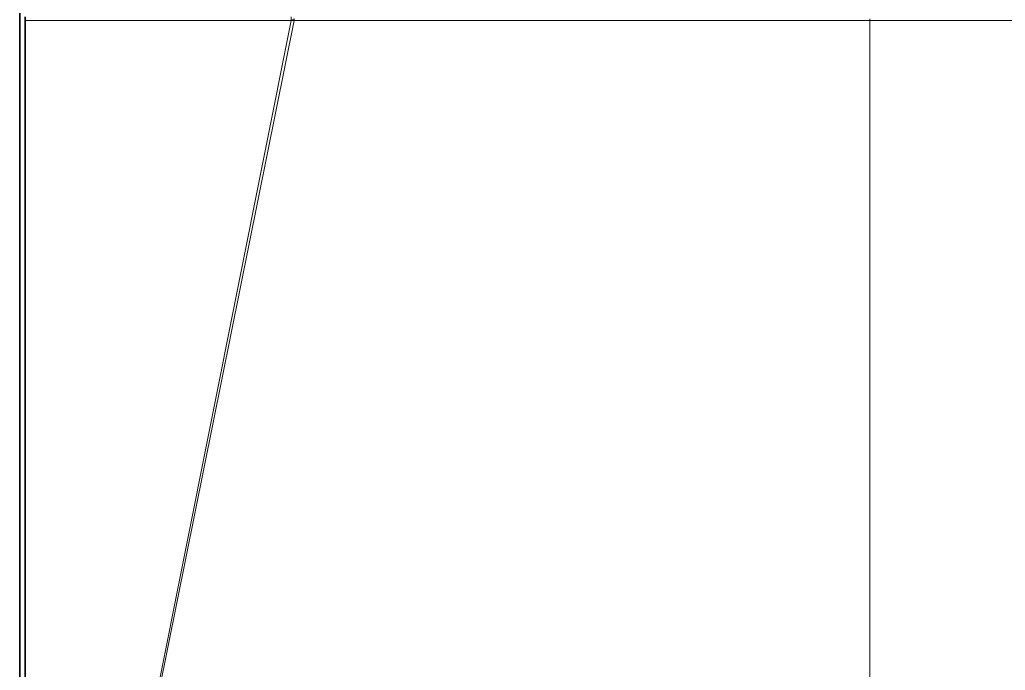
# Model space of a CAD drawing. Header units: inches. Extents: x 1 to 101, y 1 to 36.
# Drawn here: x 0.95 to 14.63, y 20.94 to 29.97 of the extents above; entities that cross this region are included whole.
import ezdxf

# ---------------------------------------------------------------- set-up
doc = ezdxf.new("R2010")
doc.units = ezdxf.units.IN
doc.header["$MEASUREMENT"] = 0
doc.layers.add('Default', color=7, linetype='Continuous')

msp = doc.modelspace()

# ---------------------------------------------------------------- linework, layer by layer
at = {"layer": 'Default', "color": 9, "lineweight": 0, "true_color": 0xcbcbcb, "transparency": 33554687}
for p, q in [((0.949, 20.593), (0.949, 34.15)), ((1.025, 30.007), (1.025, 29.957)), ((1.025, 29.957), (1.025, 11.454)), ((1.025, 11.454), (1.025, 29.957)), ((1.025, 29.957), (4.716, 29.957)), ((4.716, 29.957), (1.025, 11.454)), ((1.025, 11.454), (4.716, 29.957)), ((4.759, 29.957), (1.025, 11.454)), ((1.025, 11.454), (4.759, 29.957)), ((4.716, 29.957), (4.759, 29.957)), ((4.759, 29.957), (12.745, 29.957)), ((12.745, 29.957), (12.745, 11.454)), ((12.745, 11.454), (12.745, 29.957)), ((12.745, 29.957), (20.698, 29.957))]:
    msp.add_line(p, q, dxfattribs=at).dxf.unprotected_set("ltscale", 0)
at = {"layer": 'Default', "color": 7, "lineweight": 35, "ltscale": 5.332711, "transparency": 33554687}
for p, q in [((0.949, 20.593), (0.949, 34.15)), ((1.025, 30.007), (1.025, 29.957)), ((1.025, 11.454), (1.025, 29.957))]:
    msp.add_line(p, q, dxfattribs=at)
at = {"layer": 'Default', "color": 254, "lineweight": 0, "true_color": 0xcccccc, "transparency": 33554687}
for p, q in [((1.025, 29.957), (1.025, 30.007)), ((4.716, 29.957), (1.025, 29.957)), ((4.716, 30.007), (4.716, 29.957))]:
    msp.add_line(p, q, dxfattribs=at).dxf.unprotected_set("ltscale", 0)
at = {"layer": 'Default', "color": 7, "lineweight": 15, "ltscale": 5.332711, "transparency": 33554687}
for p, q in [((1.025, 11.454), (4.759, 29.957)), ((1.025, 29.957), (4.716, 29.957)), ((4.716, 29.957), (1.025, 11.454)), ((4.716, 29.957), (4.716, 30.007)), ((4.716, 29.957), (4.759, 29.982)), ((4.716, 29.957), (4.759, 29.957)), ((4.759, 29.982), (4.759, 29.957)), ((4.759, 29.957), (12.745, 29.957)), ((12.745, 29.982), (12.745, 29.957)), ((12.745, 29.957), (12.745, 11.454)), ((12.745, 29.957), (20.698, 29.957))]:
    msp.add_line(p, q, dxfattribs=at)
at = {"layer": 'Default', "color": 253, "lineweight": 0, "true_color": 0xafafaf, "transparency": 33554687}
for p, q in [((4.759, 29.957), (4.759, 29.982)), ((12.745, 29.957), (4.759, 29.957)), ((12.745, 29.982), (12.745, 29.957)), ((12.745, 29.957), (12.745, 29.982)), ((20.698, 29.957), (12.745, 29.957))]:
    msp.add_line(p, q, dxfattribs=at).dxf.unprotected_set("ltscale", 0)

doc.saveas('drawing.dxf')
